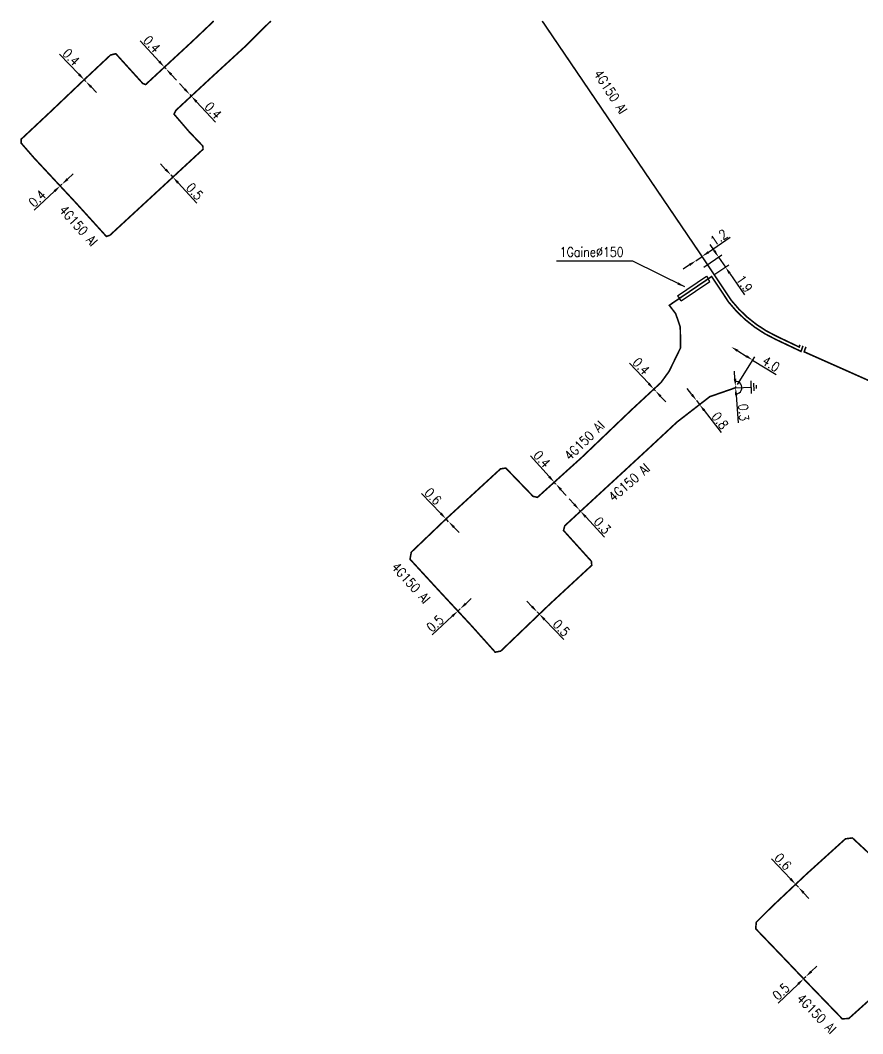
# Model space of a CAD drawing. Header units: millimetres. Extents: x 123181 to 124000, y 124672 to 125000.
# Drawn here: x 123733.8 to 123867, y 124839.9 to 125000.1 of the extents above; entities that cross this region are included whole.
import ezdxf
from ezdxf.enums import TextEntityAlignment as Align

# ---------------------------------------------------------------- set-up
doc = ezdxf.new("R2010")
doc.units = ezdxf.units.MM
doc.header["$PDMODE"] = 34
doc.linetypes.add('B_ST_Al', pattern=[2000, 1000, 1000])
doc.layers.get('0').update_dxf_attribs({"linetype": 'CONTINUOUS'})
doc.layers.get('Defpoints').update_dxf_attribs({"linetype": 'CONTINUOUS'})
for name, color, linetype in [('B_110', 1, 'CONTINUOUS'), ('B_300', 7, 'CONTINUOUS'), ('B_400', 7, 'CONTINUOUS')]:
    doc.layers.add(name, color=color, linetype=linetype)
doc.styles.add('M_ROMANS', font='ROMANS.shx', dxfattribs={"width": 0.75})
doc.styles.get("Standard").update_dxf_attribs({"font": 'romans.shx', "width": 0.85})
doc.dimstyles.get("Standard").update_dxf_attribs({"dimtxt": 1.5, "dimasz": 1.2, "dimexe": 0.625, "dimexo": 0.625, "dimgap": 0.25, "dimtad": 1, "dimdec": 1, "dimzin": 0, "dimdsep": 46, "dimtxsty": 'Standard', "dimcen": -0.5, "dimadec": 0, "dimazin": 0, "dimtfac": 1, "dimtdec": 1, "dimtmove": 0, "dimatfit": 3, "dimfxl": 1, "dimtolj": 1, "dimtzin": 0, "dimarcsym": 0})

# ---------------------------------------------------------------- blocks, each defined once
blk = doc.blocks.new('*D27')
at = {"layer": 'B_110', "color": 0, "linetype": 'Continuous', "lineweight": -2}
for p, q in [((123843.54, 124963.66), (123842.86, 124964.65)), ((123841.89, 124961.09), (123844.73, 124963.02)), ((123844.21, 124962.67), (123845.28, 124961.1)), ((123843.61, 124959.96), (123845.8, 124961.45)), ((123845.96, 124960.11), (123848.28, 124956.69))]:
    blk.add_line(p, q, dxfattribs=at)
at = {"layer": 'B_110', "color": 0, "linetype": 'Continuous'}
for points in [[(123843.7, 124963.77), (123843.37, 124963.55), (123844.21, 124962.67)], [(123846.12, 124960.22), (123845.79, 124959.99), (123845.28, 124961.1)]]:
    blk.add_solid(points, dxfattribs=at)
at = {"layer": 'Defpoints', "color": 0, "linetype": 'Continuous'}
for p in [(123844.21, 124962.67), (123841.37, 124960.74), (123843.1, 124959.61)]:
    blk.add_point(p, dxfattribs=at)
at = {"layer": 'B_110', "color": 0, "linetype": 'Continuous', "insert": (123848.28, 124958.47), "char_height": 1.5, "attachment_point": 5, "rotation": 304.2243}
blk.add_mtext('\\A1;1.9', dxfattribs=at)
blk = doc.blocks.new('*D28')
at = {"layer": 'B_110', "color": 0, "linetype": 'Continuous', "lineweight": -2}
for p, q in [((123842.58, 124963.46), (123846.05, 124965.81)), ((123840.6, 124962.11), (123841.59, 124962.78)), ((123839.61, 124961.43), (123838.61, 124960.76))]:
    blk.add_line(p, q, dxfattribs=at)
at = {"layer": 'B_110', "color": 0, "linetype": 'Continuous'}
for points in [[(123842.47, 124963.62), (123842.7, 124963.29), (123841.59, 124962.78)], [(123839.49, 124961.6), (123839.72, 124961.27), (123840.6, 124962.11)]]:
    blk.add_solid(points, dxfattribs=at)
at = {"layer": 'Defpoints', "color": 0, "linetype": 'Continuous'}
for p in [(123840.6, 124962.11), (123840.6, 124962.11), (123841.59, 124962.78)]:
    blk.add_point(p, dxfattribs=at)
at = {"layer": 'B_110', "color": 0, "linetype": 'Continuous', "insert": (123844.25, 124965.8), "char_height": 1.5, "attachment_point": 5, "rotation": 34.2243}
blk.add_mtext('\\A1;1.2', dxfattribs=at)
blk = doc.blocks.new('*D34')
at = {"layer": 'B_110', "color": 0, "linetype": 'Continuous', "lineweight": -2}
for p, q in [((123855.56, 124864.38), (123852.56, 124867.56)), ((123856.82, 124863.04), (123856.38, 124863.51)), ((123857.64, 124862.16), (123858.46, 124861.29))]:
    blk.add_line(p, q, dxfattribs=at)
at = {"layer": 'B_110', "color": 0, "linetype": 'Continuous'}
for points in [[(123855.7, 124864.52), (123855.41, 124864.24), (123856.38, 124863.51)], [(123857.79, 124862.3), (123857.5, 124862.03), (123856.82, 124863.04)]]:
    blk.add_solid(points, dxfattribs=at)
at = {"layer": 'Defpoints', "color": 0, "linetype": 'Continuous'}
for p in [(123856.38, 124863.51), (123856.38, 124863.51), (123856.82, 124863.04)]:
    blk.add_point(p, dxfattribs=at)
at = {"layer": 'B_110', "color": 0, "linetype": 'Continuous', "insert": (123854.38, 124867.09), "char_height": 1.5, "attachment_point": 5, "rotation": 313.2456}
blk.add_mtext('\\A1;0.6', dxfattribs=at)
blk = doc.blocks.new('*D36')
at = {"layer": 'B_110', "color": 0, "linetype": 'Continuous', "lineweight": -2}
for p, q in [((123858.85, 124849.72), (123859.72, 124850.55)), ((123857.98, 124848.89), (123857.64, 124848.57)), ((123856.78, 124847.74), (123853.61, 124844.72))]:
    blk.add_line(p, q, dxfattribs=at)
at = {"layer": 'B_110', "color": 0, "linetype": 'Continuous'}
for points in [[(123858.71, 124849.87), (123858.99, 124849.58), (123857.98, 124848.89)], [(123856.64, 124847.89), (123856.91, 124847.6), (123857.64, 124848.57)]]:
    blk.add_solid(points, dxfattribs=at)
at = {"layer": 'Defpoints', "color": 0, "linetype": 'Continuous'}
for p in [(123857.64, 124848.57), (123857.64, 124848.57), (123857.98, 124848.89)]:
    blk.add_point(p, dxfattribs=at)
at = {"layer": 'B_110', "color": 0, "linetype": 'Continuous', "insert": (123854.07, 124846.54), "char_height": 1.5, "attachment_point": 5, "rotation": 43.6449}
blk.add_mtext('\\A1;0.5', dxfattribs=at)
blk = doc.blocks.new('*D37')
at = {"layer": 'B_110', "color": 0, "linetype": 'Continuous', "lineweight": -2}
for p, q in [((123833.15, 124942.69), (123830.13, 124945.93)), ((123834.22, 124941.54), (123833.97, 124941.81)), ((123835.04, 124940.66), (123835.85, 124939.78))]:
    blk.add_line(p, q, dxfattribs=at)
at = {"layer": 'B_110', "color": 0, "linetype": 'Continuous'}
for points in [[(123833.3, 124942.82), (123833, 124942.55), (123833.97, 124941.81)], [(123835.18, 124940.79), (123834.89, 124940.52), (123834.22, 124941.54)]]:
    blk.add_solid(points, dxfattribs=at)
at = {"layer": 'Defpoints', "color": 0, "linetype": 'Continuous'}
for p in [(123833.97, 124941.81), (123833.97, 124941.81), (123834.22, 124941.54)]:
    blk.add_point(p, dxfattribs=at)
at = {"layer": 'B_110', "color": 0, "linetype": 'Continuous', "insert": (123831.97, 124945.43), "char_height": 1.5, "attachment_point": 5, "rotation": 312.9104}
blk.add_mtext('\\A1;0.4', dxfattribs=at)
blk = doc.blocks.new('*D38')
at = {"layer": 'B_110', "color": 0, "linetype": 'Continuous', "lineweight": -2}
for p, q in [((123817.42, 124927.98), (123814.46, 124931.27)), ((123818.49, 124926.8), (123818.23, 124927.09)), ((123819.29, 124925.9), (123820.1, 124925.01))]:
    blk.add_line(p, q, dxfattribs=at)
at = {"layer": 'B_110', "color": 0, "linetype": 'Continuous'}
for points in [[(123817.57, 124928.11), (123817.27, 124927.84), (123818.23, 124927.09)], [(123819.44, 124926.04), (123819.14, 124925.77), (123818.49, 124926.8)]]:
    blk.add_solid(points, dxfattribs=at)
at = {"layer": 'Defpoints', "color": 0, "linetype": 'Continuous'}
for p in [(123818.23, 124927.09), (123818.23, 124927.09), (123818.49, 124926.8)]:
    blk.add_point(p, dxfattribs=at)
at = {"layer": 'B_110', "color": 0, "linetype": 'Continuous', "insert": (123816.28, 124930.74), "char_height": 1.5, "attachment_point": 5, "rotation": 312.0245}
blk.add_mtext('\\A1;0.4', dxfattribs=at)
blk = doc.blocks.new('*D39')
at = {"layer": 'B_110', "color": 0, "linetype": 'Continuous', "lineweight": -2}
for p, q in [((123800.29, 124922.15), (123797.27, 124925.3)), ((123801.54, 124920.84), (123801.12, 124921.28)), ((123802.37, 124919.98), (123803.2, 124919.11))]:
    blk.add_line(p, q, dxfattribs=at)
at = {"layer": 'B_110', "color": 0, "linetype": 'Continuous'}
for points in [[(123800.44, 124922.29), (123800.15, 124922.01), (123801.12, 124921.28)], [(123802.52, 124920.12), (123802.23, 124919.84), (123801.54, 124920.84)]]:
    blk.add_solid(points, dxfattribs=at)
at = {"layer": 'Defpoints', "color": 0, "linetype": 'Continuous'}
for p in [(123801.12, 124921.28), (123801.12, 124921.28), (123801.54, 124920.84)]:
    blk.add_point(p, dxfattribs=at)
at = {"layer": 'B_110', "color": 0, "linetype": 'Continuous', "insert": (123799.08, 124924.85), "char_height": 1.5, "attachment_point": 5, "rotation": 313.8048}
blk.add_mtext('\\A1;0.6', dxfattribs=at)
blk = doc.blocks.new('*D40')
at = {"layer": 'B_110', "color": 0, "linetype": 'Continuous', "lineweight": -2}
for p, q in [((123804.23, 124907.88), (123805.11, 124908.69)), ((123802.11, 124905.9), (123798.91, 124902.93)), ((123803.36, 124907.06), (123802.99, 124906.72))]:
    blk.add_line(p, q, dxfattribs=at)
at = {"layer": 'B_110', "color": 0, "linetype": 'Continuous'}
for points in [[(123804.1, 124908.02), (123804.37, 124907.73), (123803.36, 124907.06)], [(123801.97, 124906.05), (123802.25, 124905.76), (123802.99, 124906.72)]]:
    blk.add_solid(points, dxfattribs=at)
at = {"layer": 'Defpoints', "color": 0, "linetype": 'Continuous'}
for p in [(123802.99, 124906.72), (123802.99, 124906.72), (123803.36, 124907.06)]:
    blk.add_point(p, dxfattribs=at)
at = {"layer": 'B_110', "color": 0, "linetype": 'Continuous', "insert": (123799.39, 124904.74), "char_height": 1.5, "attachment_point": 5, "rotation": 42.8854}
blk.add_mtext('\\A1;0.5', dxfattribs=at)
blk = doc.blocks.new('*D41')
at = {"layer": 'B_110', "color": 0, "linetype": 'Continuous', "lineweight": -2}
for p, q in [((123814.71, 124907.44), (123813.88, 124908.3)), ((123815.54, 124906.57), (123815.87, 124906.23)), ((123816.7, 124905.36), (123819.72, 124902.2))]:
    blk.add_line(p, q, dxfattribs=at)
at = {"layer": 'B_110', "color": 0, "linetype": 'Continuous'}
for points in [[(123814.85, 124907.57), (123814.56, 124907.3), (123815.54, 124906.57)], [(123816.84, 124905.5), (123816.55, 124905.22), (123815.87, 124906.23)]]:
    blk.add_solid(points, dxfattribs=at)
at = {"layer": 'Defpoints', "color": 0, "linetype": 'Continuous'}
for p in [(123815.54, 124906.57), (123815.87, 124906.23), (123815.87, 124906.23)]:
    blk.add_point(p, dxfattribs=at)
at = {"layer": 'B_110', "color": 0, "linetype": 'Continuous', "insert": (123819.35, 124904.04), "char_height": 1.5, "attachment_point": 5, "rotation": 313.7853}
blk.add_mtext('\\A1;0.5', dxfattribs=at)
blk = doc.blocks.new('*D42')
at = {"layer": 'B_110', "color": 0, "linetype": 'Continuous', "lineweight": -2}
for p, q in [((123821.37, 124923.59), (123820.56, 124924.48)), ((123822.19, 124922.71), (123822.38, 124922.5)), ((123823.2, 124921.62), (123826.16, 124918.4))]:
    blk.add_line(p, q, dxfattribs=at)
at = {"layer": 'B_110', "color": 0, "linetype": 'Continuous'}
for points in [[(123821.52, 124923.73), (123821.23, 124923.46), (123822.19, 124922.71)], [(123823.34, 124921.75), (123823.05, 124921.48), (123822.38, 124922.5)]]:
    blk.add_solid(points, dxfattribs=at)
at = {"layer": 'Defpoints', "color": 0, "linetype": 'Continuous'}
for p in [(123822.19, 124922.71), (123822.38, 124922.5), (123822.38, 124922.5)]:
    blk.add_point(p, dxfattribs=at)
at = {"layer": 'B_110', "color": 0, "linetype": 'Continuous', "insert": (123825.82, 124920.25), "char_height": 1.5, "attachment_point": 5, "rotation": 312.6369}
blk.add_mtext('\\A1;0.3', dxfattribs=at)
blk = doc.blocks.new('*D43')
at = {"layer": 'B_110', "color": 0, "linetype": 'Continuous', "lineweight": -2}
for p, q in [((123839.98, 124940.94), (123839.25, 124941.88)), ((123840.72, 124939.99), (123841.2, 124939.36)), ((123841.21, 124940.37), (123841.21, 124940.37)), ((123841.7, 124939.75), (123841.7, 124939.75)), ((123841.94, 124938.42), (123844.61, 124934.96))]:
    blk.add_line(p, q, dxfattribs=at)
at = {"layer": 'B_110', "color": 0, "linetype": 'Continuous'}
for points in [[(123840.14, 124941.06), (123839.83, 124940.81), (123840.72, 124939.99)], [(123842.09, 124938.54), (123841.78, 124938.29), (123841.2, 124939.36)]]:
    blk.add_solid(points, dxfattribs=at)
at = {"layer": 'Defpoints', "color": 0, "linetype": 'Continuous'}
for p in [(123840.72, 124939.99), (123841.2, 124939.36), (123841.2, 124939.36)]:
    blk.add_point(p, dxfattribs=at)
at = {"layer": 'B_110', "color": 0, "linetype": 'Continuous', "insert": (123844.43, 124936.82), "char_height": 1.5, "attachment_point": 5, "rotation": 307.7537}
blk.add_mtext('\\A1;0.8', dxfattribs=at)
blk = doc.blocks.new('*D44')
at = {"layer": 'B_300', "color": 0, "linetype": 'Continuous', "lineweight": -2}
for p, q in [((123847.22, 124947.86), (123848.56, 124947.03)), ((123847.21, 124942.56), (123849.91, 124946.93)), ((123849.58, 124946.4), (123853.3, 124944.1))]:
    blk.add_line(p, q, dxfattribs=at)
at = {"layer": 'B_300', "color": 0, "linetype": 'Continuous'}
for points in [[(123847.32, 124948.03), (123847.11, 124947.69), (123846.19, 124948.49)], [(123848.67, 124947.2), (123848.46, 124946.86), (123849.58, 124946.4)]]:
    blk.add_solid(points, dxfattribs=at)
at = {"layer": 'Defpoints', "color": 0, "linetype": 'Continuous'}
for p in [(123846.19, 124948.49), (123846.19, 124948.49), (123846.89, 124942.03)]:
    blk.add_point(p, dxfattribs=at)
at = {"layer": 'B_300', "color": 0, "linetype": 'Continuous', "insert": (123852.48, 124945.79), "char_height": 1.5, "attachment_point": 5, "rotation": 328.3204}
blk.add_mtext('\\A1;4.0', dxfattribs=at)
blk = doc.blocks.new('*D45')
at = {"layer": 'B_300', "color": 0, "linetype": 'Continuous', "lineweight": -2}
for p, q in [((123846.79, 124943.42), (123846.7, 124944.62)), ((123846.87, 124942.23), (123846.89, 124942.03)), ((123846.97, 124940.83), (123847.28, 124936.47))]:
    blk.add_line(p, q, dxfattribs=at)
at = {"layer": 'B_300', "color": 0, "linetype": 'Continuous'}
for points in [[(123846.99, 124943.44), (123846.59, 124943.41), (123846.87, 124942.23)], [(123847.17, 124940.85), (123846.77, 124940.82), (123846.89, 124942.03)]]:
    blk.add_solid(points, dxfattribs=at)
at = {"layer": 'Defpoints', "color": 0, "linetype": 'Continuous'}
for p in [(123846.87, 124942.23), (123846.87, 124942.23), (123846.89, 124942.03)]:
    blk.add_point(p, dxfattribs=at)
at = {"layer": 'B_300', "color": 0, "linetype": 'Continuous', "insert": (123848.16, 124938.12), "char_height": 1.5, "attachment_point": 5, "rotation": 274.0292}
blk.add_mtext('\\A1;0.3', dxfattribs=at)
blk = doc.blocks.new('B_300_05')
at = {"color": 0, "linetype": 'Continuous'}
blk.add_arc((0, 0), 1, 270, 90, dxfattribs=at)
at = {"color": 0, "linetype": 'Continuous', "style": 'M_ROMANS', "width": 0.75, "flags": 3}
for tag, p in [('DEF_LEG', (0, -5)), ('DEF_COUP', (0, -7.5)), ('DEF_TYPE', (0, -10))]:
    blk.add_attdef(tag, text='', height=1.2, dxfattribs=at).set_placement(p, align=Align.MIDDLE)
blk = doc.blocks.new('*D46')
at = {"layer": 'B_110', "color": 0, "linetype": 'Continuous', "lineweight": -2}
for p, q in [((123755.81, 124993.59), (123752.8, 124996.85)), ((123756.89, 124992.42), (123756.62, 124992.71)), ((123757.7, 124991.54), (123758.52, 124990.66))]:
    blk.add_line(p, q, dxfattribs=at)
at = {"layer": 'B_110', "color": 0, "linetype": 'Continuous'}
for points in [[(123755.95, 124993.73), (123755.66, 124993.46), (123756.62, 124992.71)], [(123757.85, 124991.68), (123757.56, 124991.41), (123756.89, 124992.42)]]:
    blk.add_solid(points, dxfattribs=at)
at = {"layer": 'Defpoints', "color": 0, "linetype": 'Continuous'}
for p in [(123756.62, 124992.71), (123756.62, 124992.71), (123756.89, 124992.42)]:
    blk.add_point(p, dxfattribs=at)
at = {"layer": 'B_110', "color": 0, "linetype": 'Continuous', "insert": (123754.63, 124996.34), "char_height": 1.5, "attachment_point": 5, "rotation": 312.7721}
blk.add_mtext('\\A1;0.4', dxfattribs=at)
blk = doc.blocks.new('*D47')
at = {"layer": 'B_110', "color": 0, "linetype": 'Continuous', "lineweight": -2}
for p, q in [((123759.81, 124989.26), (123759, 124990.14)), ((123760.63, 124988.38), (123760.86, 124988.13)), ((123761.67, 124987.25), (123764.69, 124984))]:
    blk.add_line(p, q, dxfattribs=at)
at = {"layer": 'B_110', "color": 0, "linetype": 'Continuous'}
for points in [[(123759.96, 124989.39), (123759.67, 124989.12), (123760.63, 124988.38)], [(123761.82, 124987.39), (123761.53, 124987.12), (123760.86, 124988.13)]]:
    blk.add_solid(points, dxfattribs=at)
at = {"layer": 'Defpoints', "color": 0, "linetype": 'Continuous'}
for p in [(123760.63, 124988.38), (123760.86, 124988.13), (123760.86, 124988.13)]:
    blk.add_point(p, dxfattribs=at)
at = {"layer": 'B_110', "color": 0, "linetype": 'Continuous', "insert": (123764.32, 124985.87), "char_height": 1.5, "attachment_point": 5, "rotation": 312.8566}
blk.add_mtext('\\A1;0.4', dxfattribs=at)
blk = doc.blocks.new('*D48')
at = {"layer": 'B_110', "color": 0, "linetype": 'Continuous', "lineweight": -2}
for p, q in [((123743.1, 124991.59), (123740.04, 124994.79)), ((123744.2, 124990.44), (123743.93, 124990.72)), ((123743.49, 124990.29), (123743.48, 124990.29)), ((123745.03, 124989.58), (123745.86, 124988.71))]:
    blk.add_line(p, q, dxfattribs=at)
at = {"layer": 'B_110', "color": 0, "linetype": 'Continuous'}
for points in [[(123743.25, 124991.73), (123742.96, 124991.45), (123743.93, 124990.72)], [(123745.18, 124989.72), (123744.89, 124989.44), (123744.2, 124990.44)]]:
    blk.add_solid(points, dxfattribs=at)
at = {"layer": 'Defpoints', "color": 0, "linetype": 'Continuous'}
for p in [(123743.93, 124990.72), (123743.94, 124990.73), (123744.2, 124990.44)]:
    blk.add_point(p, dxfattribs=at)
at = {"layer": 'B_110', "color": 0, "linetype": 'Continuous', "insert": (123741.88, 124994.31), "char_height": 1.5, "attachment_point": 5, "rotation": 313.8116}
blk.add_mtext('\\A1;0.4', dxfattribs=at)
blk = doc.blocks.new('*D49')
at = {"layer": 'B_110', "color": 0, "linetype": 'Continuous', "lineweight": -2}
for p, q in [((123741.29, 124975), (123742.17, 124975.82)), ((123739.26, 124973.11), (123736.02, 124970.09)), ((123740.41, 124974.18), (123740.14, 124973.93))]:
    blk.add_line(p, q, dxfattribs=at)
at = {"layer": 'B_110', "color": 0, "linetype": 'Continuous'}
for points in [[(123741.16, 124975.15), (123741.43, 124974.85), (123740.41, 124974.18)], [(123739.13, 124973.26), (123739.4, 124972.97), (123740.14, 124973.93)]]:
    blk.add_solid(points, dxfattribs=at)
at = {"layer": 'Defpoints', "color": 0, "linetype": 'Continuous'}
for p in [(123740.14, 124973.93), (123740.14, 124973.93), (123740.41, 124974.18)]:
    blk.add_point(p, dxfattribs=at)
at = {"layer": 'B_110', "color": 0, "linetype": 'Continuous', "insert": (123736.52, 124971.93), "char_height": 1.5, "attachment_point": 5, "rotation": 42.9481}
blk.add_mtext('\\A1;0.4', dxfattribs=at)
blk = doc.blocks.new('*D50')
at = {"layer": 'B_110', "color": 0, "linetype": 'Continuous', "lineweight": -2}
for p, q in [((123756.81, 124976.55), (123756, 124977.43)), ((123757.63, 124975.67), (123757.95, 124975.32)), ((123758.77, 124974.44), (123761.74, 124971.23))]:
    blk.add_line(p, q, dxfattribs=at)
at = {"layer": 'B_110', "color": 0, "linetype": 'Continuous'}
for points in [[(123756.96, 124976.69), (123756.66, 124976.41), (123757.63, 124975.67)], [(123758.92, 124974.57), (123758.62, 124974.3), (123757.95, 124975.32)]]:
    blk.add_solid(points, dxfattribs=at)
at = {"layer": 'Defpoints', "color": 0, "linetype": 'Continuous'}
for p in [(123757.63, 124975.67), (123757.95, 124975.32), (123757.95, 124975.32)]:
    blk.add_point(p, dxfattribs=at)
at = {"layer": 'B_110', "color": 0, "linetype": 'Continuous', "insert": (123761.4, 124973.07), "char_height": 1.5, "attachment_point": 5, "rotation": 312.8084}
blk.add_mtext('\\A1;0.5', dxfattribs=at)
blk = doc.blocks.new('Symbole MALT')
at = {"flags": 128}
for points in [[(0, 0), (0, -2.5)], [(-1, -2.5), (1, -2.5)], [(-0.62, -2.9), (0.62, -2.9)], [(-0.25, -3.3), (0.25, -3.3)]]:
    blk.add_lwpolyline(points, dxfattribs=at)

msp = doc.modelspace()

# ---------------------------------------------------------------- linework, layer by layer
at = {"layer": 'B_110', "linetype": 'B_ST_Al', "const_width": 0.25, "flags": 128}
msp.add_lwpolyline([(123773.44, 125000), (123772.53, 124999.12), (123769.46, 124996.06), (123763.96, 124991.01), (123758.43, 124985.88), (123758.13, 124985.29), (123760.48, 124982.55), (123762.7, 124980.22), (123762.72, 124979.73), (123757.82, 124975.2), (123748, 124966.13), (123747.44, 124965.95), (123742.57, 124971.32), (123736.01, 124978.36), (123733.96, 124980.72), (123733.98, 124981.32), (123738.45, 124985.51), (123743.94, 124990.73), (123748.1, 124994.63), (123748.93, 124994.84), (123753.2, 124990.13), (123753.65, 124989.96), (123761.01, 124996.77), (123764.41, 125000)], dxfattribs=at)
at = {"layer": 'B_110', "linetype": 'B_ST_Al', "flags": 128}
for points in [[(123816.33, 125000, 0.25, 0.25, 0), (123841.59, 124962.78, 0.25, 0.25, 0), (123846.2, 124955.85, 0.25, 0.25, 0.118272), (123853.41, 124950.14, 0.25, 0.25, 0), (123856.94, 124948.46, 0.25, 0.25, 0), (123857.06, 124948.81, 0, 0, 0)], [(123858, 124948.49, 0.25, 0.25, 0), (123857.73, 124947.7, 0.25, 0.25, 0), (123876.51, 124939.34, 0.25, 0.25, 0), (123899.21, 124929.24, 0.25, 0.25, 0), (123906.21, 124926.73, 0.25, 0.25, 0.218128), (123913.21, 124928.33, 0.25, 0.25, 0), (123912.73, 124928.87, 0, 0, 0)], [(123965.91, 124906.44, 0.25, 0.25, 0), (123953.34, 124909.15, 0.25, 0.25, 0), (123922.57, 124915.84, 0.25, 0.25, 0), (123918.05, 124915.88, 0.25, 0.25, 0), (123916.18, 124915.1, 0.25, 0.25, 0), (123914.06, 124911.88, 0.25, 0.25, 0), (123910.89, 124905.81, 0.25, 0.25, 0), (123907.37, 124898.03, 0.25, 0.25, 0), (123904.36, 124891.57, 0.25, 0.25, 0), (123901.7, 124887.97, 0.25, 0.25, 0), (123897.42, 124883.87, 0.25, 0.25, 0), (123891.79, 124878.5, 0.25, 0.25, 0), (123886.53, 124873.04, 0.25, 0.25, 0), (123881.5, 124868.23, 0.25, 0.25, 0), (123876.01, 124862.93, 0.25, 0.25, 0), (123874.39, 124861.11, 0.25, 0.25, 0), (123876.88, 124858.5, 0.25, 0.25, 0), (123878.8, 124856.11, 0.25, 0.25, 0), (123878.64, 124855.5, 0.25, 0.25, 0), (123875.25, 124852.09, 0.25, 0.25, 0), (123869.81, 124846.82, 0.25, 0.25, 0), (123864.78, 124842.29, 0.25, 0.25, 0), (123863.74, 124842.24, 0.25, 0.25, 0), (123858.39, 124847.78, 0.25, 0.25, 0), (123854.41, 124851.96, 0.25, 0.25, 0), (123850.06, 124856.49, 0.25, 0.25, 0), (123850.16, 124857.51, 0.25, 0.25, 0), (123852.59, 124859.94, 0.25, 0.25, 0), (123858.12, 124865.15, 0.25, 0.25, 0), (123864.25, 124870.7, 0.25, 0.25, 0), (123865.35, 124870.84, 0.25, 0.25, 0), (123869.71, 124866.79, 0.25, 0.25, 0), (123870.69, 124866.81, 0.25, 0.25, 0), (123876.72, 124872.16, 0.25, 0.25, 0), (123885.83, 124880.85, 0.25, 0.25, 0), (123893.69, 124888.23, 0.25, 0.25, 0), (123896.68, 124891.35, 0.25, 0.25, 0), (123898.9, 124894.33, 0.25, 0.25, 0), (123901.07, 124898.45, 0.25, 0.25, 0), (123903.06, 124902.62, 0.25, 0.25, 0), (123904.99, 124907.6, 0.25, 0.25, 0), (123905.55, 124911.09, 0.25, 0.25, 0), (123905.52, 124912.1, 0.25, 0.25, 0.224356), (123902.32, 124918.32, 0.25, 0.25, 0), (123905.99, 124926.27, 0.25, 0.25, 0.23689), (123913.93, 124928.27, 0.25, 0.25, 0), (123913.11, 124929.2, 0, 0, 0)]]:
    msp.add_lwpolyline(points, format="xyseb", dxfattribs=at)
at = {"layer": 'B_110', "linetype": 'B_ST_Al', "const_width": 0.25, "flags": 128}
msp.add_lwpolyline([(123846.89, 124942.03), (123842.81, 124940.61), (123837.63, 124936.6), (123833.26, 124932.53), (123829.41, 124928.97), (123819.89, 124920.2), (123819.69, 124919.46), (123824.09, 124914.59), (123824.16, 124913.95), (123817.6, 124907.88), (123809.77, 124900.38), (123808.9, 124900.21), (123805.07, 124904.48), (123800.01, 124909.93), (123795.43, 124914.91), (123795.63, 124916.02), (123801.04, 124921.2), (123809.74, 124929.2), (123810.57, 124929.32), (123814.88, 124924.85), (123815.57, 124924.69), (123822.6, 124931.03), (123830.42, 124938.51), (123835.1, 124942.85), (123836.38, 124944.62), (123838.2, 124948.35), (123838.14, 124951.64), (123837.42, 124953.73), (123836.41, 124955.06), (123843.1, 124959.61), (123845.78, 124955.57, 0.118918), (123853.2, 124949.68), (123857.23, 124947.77), (123857.53, 124948.65)], format="xyb", dxfattribs=at)
at = {"layer": 'B_400', "color": 7, "linetype": 'CONTINUOUS'}
for p, q in [((123837.73, 124956.57), (123842.27, 124959.65)), ((123838.3, 124955.74), (123842.83, 124958.83)), ((123842.27, 124959.65), (123842.55, 124959.24)), ((123842.83, 124958.83), (123842.55, 124959.24)), ((123837.73, 124956.57), (123838.01, 124956.15)), ((123838.3, 124955.74), (123838.01, 124956.15))]:
    msp.add_line(p, q, dxfattribs=at)

# ---------------------------------------------------------------- block references
at = {"layer": 'B_300'}
for name, rotation in [('B_300_05', 4.687577917811359), ('Symbole MALT', 92.1677795945983)]:
    msp.add_blockref(name, (123846.89, 124942.03), dxfattribs=dict(at, rotation=rotation))

# ---------------------------------------------------------------- texts
at = {"layer": 'B_110', "linetype": 'Continuous', "width": 0.85}
for rotation, p in [(302.8724, (123827.14, 124988.82)), (312.0316, (123743.03, 124967.64)), (44.1632, (123822.98, 124933.68)), (41.0094, (123830.06, 124927.05)), (311.9306, (123795.57, 124911.17)), (314.0362, (123859.69, 124843.06))]:
    msp.add_text('4G150 Al', height=1.5, rotation=rotation, dxfattribs=at).set_placement(p, align=Align.MIDDLE)
at = {"layer": 'B_400', "linetype": 'Continuous', "insert": (123829.2, 124962.74), "char_height": 1.5, "attachment_point": 9}
msp.add_mtext('\\A1;1Gaine%%c150', dxfattribs=at)

# ---------------------------------------------------------------- dimensions: what is measured, and where the dimension line sits
at = {"layer": 'B_110', "linetype": 'Continuous'}
for base, p1, p2, angle, picture, middle in [((123756.62, 124992.71), (123756.89, 124992.42), (123756.62, 124992.71), 132.7721, '*D46', (123753.89, 124995.66)), ((123743.93, 124990.72), (123744.2, 124990.44), (123743.94, 124990.73), 133.8116, '*D48', (123741.15, 124993.62)), ((123757.95, 124975.32), (123757.63, 124975.67), (123757.95, 124975.32), 312.8084, '*D50', (123760.66, 124972.39)), ((123740.14, 124973.93), (123740.41, 124974.18), (123740.14, 124973.93), 222.9481, '*D49', (123737.2, 124971.19)), ((123840.6, 124962.11), (123841.59, 124962.78), (123840.6, 124962.11), 34.2243, '*D28', (123844.81, 124964.97)), ((123844.21, 124962.67), (123843.1, 124959.61), (123841.37, 124960.74), 304.2243, '*D27', (123847.46, 124957.9)), ((123833.97, 124941.81), (123834.22, 124941.54), (123833.97, 124941.81), 132.9104, '*D37', (123831.23, 124944.75)), ((123841.2, 124939.36), (123840.72, 124939.99), (123841.2, 124939.36), 307.7537, '*D43', (123843.64, 124936.21)), ((123818.23, 124927.09), (123818.49, 124926.8), (123818.23, 124927.09), 132.0245, '*D38', (123815.54, 124930.07)), ((123801.12, 124921.28), (123801.54, 124920.84), (123801.12, 124921.28), 133.8048, '*D39', (123798.36, 124924.16)), ((123822.38, 124922.5), (123822.19, 124922.71), (123822.38, 124922.5), 312.6369, '*D42', (123825.08, 124919.57)), ((123802.99, 124906.72), (123803.36, 124907.06), (123802.99, 124906.72), 222.8854, '*D40', (123800.07, 124904.01)), ((123815.87, 124906.23), (123815.54, 124906.57), (123815.87, 124906.23), 313.7853, '*D41', (123818.63, 124903.35)), ((123856.38, 124863.51), (123856.82, 124863.04), (123856.38, 124863.51), 133.2456, '*D34', (123853.65, 124866.41)), ((123857.64, 124848.57), (123857.98, 124848.89), (123857.64, 124848.57), 223.6449, '*D36', (123854.76, 124845.82))]:
    dim = msp.add_linear_dim(base=base, p1=p1, p2=p2, angle=angle, dimstyle='Standard', dxfattribs=at)
    dim.commit()
    dim.dimension.update_dxf_attribs({"geometry": picture, "text_midpoint": middle, "dimtype": 160})
dim = msp.add_linear_dim(base=(123760.86, 124988.13), p1=(123760.63, 124988.38), p2=(123760.86, 124988.13), angle=312.8566, text='0.4', dimstyle='Standard', dxfattribs=at)
dim.commit()
dim.dimension.update_dxf_attribs({"geometry": '*D47', "text_midpoint": (123763.59, 124985.19), "dimtype": 160})
at = {"layer": 'B_300', "linetype": 'Continuous'}
dim = msp.add_linear_dim(base=(123846.19, 124948.49), p1=(123846.89, 124942.03), p2=(123846.19, 124948.49), angle=328.3204, dimstyle='Standard', dxfattribs=at)
dim.commit()
dim.dimension.update_dxf_attribs({"geometry": '*D44', "text_midpoint": (123851.95, 124944.94), "dimtype": 160})
dim = msp.add_linear_dim(base=(123846.87, 124942.23), p1=(123846.89, 124942.03), p2=(123846.87, 124942.23), angle=94.0292, text='0.3', dimstyle='Standard', dxfattribs=at)
dim.commit()
dim.dimension.update_dxf_attribs({"geometry": '*D45', "text_midpoint": (123847.17, 124938.05), "dimtype": 160})

# ---------------------------------------------------------------- leaders
at = {"layer": 'B_400', "linetype": 'Continuous', "annotation_type": 0, "has_hookline": 1, "hookline_direction": 1, "text_width": 10.62}
msp.add_leader([(123838.85, 124957.98), (123830.65, 124962.02), (123829.45, 124962.02)], dimstyle='Standard', override={"dimgap": 0.25, "dimtad": 1}, dxfattribs=at)

doc.saveas('drawing.dxf')
